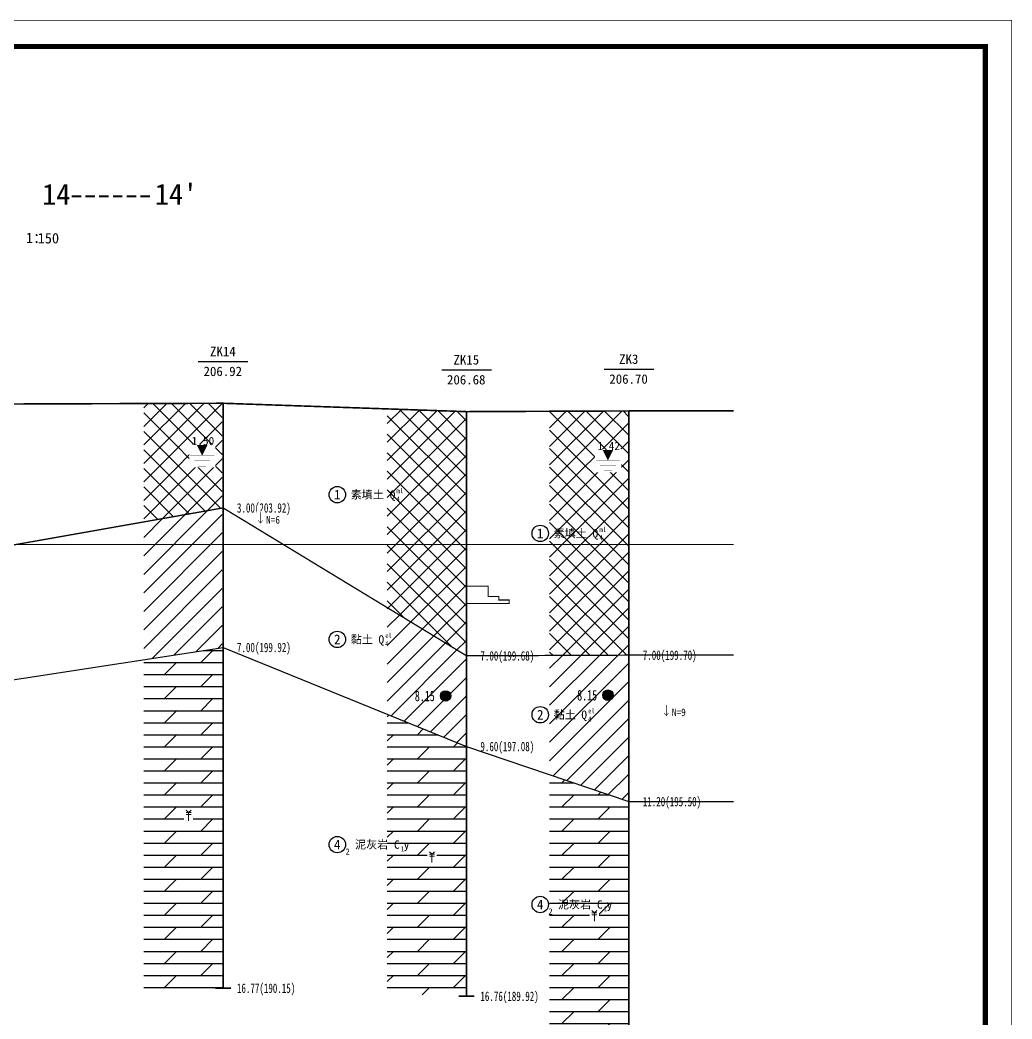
# Model space of a CAD drawing. Header units: millimetres. Extents: x -255 to 9196, y 129 to 426.
# Drawn here: x 5996.1 to 6185.6, y 235.5 to 426.4 of the extents above; entities that cross this region are included whole.
import ezdxf
from ezdxf.enums import TextEntityAlignment as Align

# ---------------------------------------------------------------- set-up
doc = ezdxf.new("R2010")
doc.units = ezdxf.units.MM
doc.linetypes.add('sx', pattern=[10, 5, 0, 5, 0])
for name, color, linetype in [('GiCAD_PouMian', 7, 'Continuous'), ('GICAD_QUYANG', 7, 'Continuous'), ('地质-原位曲线', 7, 'Continuous'), ('地质-图框', 7, 'Continuous'), ('地质-地层符号', 3, 'Continuous'), ('地质-地层线', 7, 'Continuous'), ('地质-地面线', 7, 'Continuous'), ('地质-填充花纹', 4, 'Continuous'), ('地质-文字', 7, 'Continuous'), ('地质-标贯', 7, 'Continuous'), ('地质-水位线', 5, 'Continuous'), ('地质-钻孔', 7, 'Continuous')]:
    doc.layers.add(name, color=color, linetype=linetype)
doc.layers.add('不打印', color=7, linetype='Continuous', plot=False)
doc.styles.add('LZ_FONTS_FS', font='simfang.ttf', dxfattribs={"width": 0.7})
doc.styles.add('LZ_PMT_LINE', font='', dxfattribs={"height": 2})
doc.styles.get("Standard").update_dxf_attribs({"font": 'simfang.ttf', "height": 2.5})
doc.styles.add('地下水位', font='', dxfattribs={"width": 0.7, "height": 1.58})
doc.styles.add('地层编号', font='', dxfattribs={"width": 0.7, "height": 1.85})
doc.styles.add('层底标注', font='', dxfattribs={"width": 0.7, "height": 1.8})
doc.styles.add('岩土名称', font='simfang.ttf', dxfattribs={"width": 0.7, "height": 1.55})
doc.styles.add('时代', font='', dxfattribs={"width": 0.7, "height": 1.6})
doc.styles.add('标贯动探', font='', dxfattribs={"width": 0.7, "height": 1.45})
doc.styles.add('钻孔标注', font='', dxfattribs={"width": 0.7, "height": 1.8})
doc.styles.get('LZ_PMT_LINE').set_extended_font_data('SimSun')
doc.styles.get('地下水位').set_extended_font_data('FangSong_GB2312')
doc.styles.get('地层编号').set_extended_font_data('FangSong_GB2312')
doc.styles.get('层底标注').set_extended_font_data('FangSong_GB2312')
doc.styles.get('时代').set_extended_font_data('FangSong_GB2312')
doc.styles.get('标贯动探').set_extended_font_data('FangSong_GB2312')
doc.styles.get('钻孔标注').set_extended_font_data('FangSong_GB2312')
doc.linetypes.add('bzhjcx', pattern='A,0.001,[2,XX1.shx,S=1,R=0,X=1,Y=0],-2', length=2.001)
doc.linetypes.add('swx', pattern='A,7,-1.5,["●",LZ_PMT_LINE,S=0.05,R=0,X=0,Y=0],-1.5', length=10)
pattern_1 = [(0, (0, 0), (0, 2.3), []), (45, (0, 0), (4e-16, 4.5999997), [3.252691, -6.5053825])]
pattern_2 = [(45, (0, 0), (-1.767767, 1.767767), []), (135, (0, 0), (-1.767767, -1.767767), [])]
pattern_3 = [(45, (0, 0), (-1.767767, 1.767767), [])]

# ---------------------------------------------------------------- blocks, each defined once
blk = doc.blocks.new('FHzhong.dwg')
at = {"color": 1, "lineweight": 0}
for p, q in [((1.06, 1.62), (0.57, 2.04)), ((1.06, 1.62), (1.53, 2.04)), ((0.57, 1.62), (1.53, 1.62)), ((0.57, 1.25), (1.53, 1.25)), ((1.05, 0), (1.05, 1.62))]:
    blk.add_line(p, q, dxfattribs=at)
blk = doc.blocks.new('WipeoutBlock')
blk.add_wipeout([(0, 0), (0, 1), (1, 1), (1, 0)])
blk = doc.blocks.new('gkqy_yuan.dwg不标1')
at = {"layer": 'GiCAD_PouMian'}
h = blk.add_hatch(color=1, dxfattribs=at)
edge = h.paths.add_edge_path()
edge.add_arc((0, 0), 1, 0, 360)
at = {"layer": 'GICAD_QUYANG', "color": 1}
blk.add_circle((0, 0), 1, dxfattribs=at)
blk = doc.blocks.new('gkbgfh')
at = {"linetype": 'Continuous'}
blk.add_wipeout([(-0.23, -0.2), (1.12, -0.2), (1.12, 2.33), (-0.23, 2.33)], dxfattribs=at).dxf.layer = '地质-标贯'
at = {"color": 1, "const_width": 0.1}
for points in [[(0.46, 2.13), (0.46, 0.08)], [(0.01, 0.61), (0.46, 0.08), (0.88, 0.64)]]:
    blk.add_lwpolyline(points, dxfattribs=at)
blk = doc.blocks.new('shuiweifh')
at = {"linetype": 'swx'}
blk.add_wipeout([(-2.47, -2.24), (2.54, -2.24), (2.54, 2.22), (-2.47, 2.22)], dxfattribs=at).dxf.layer = '地质-水位线'
at = {"color": 5}
blk.add_lwpolyline([(0, 0, 0, 2, 0), (0, 2, 2, 2, 0)], format="xyseb", dxfattribs=at)
for points, const_width in [([(-2.25, 0.02), (2.32, 0.02)], 0.075), ([(-1.5, -1), (1.5, -1)], 0.075), ([(-0.75, -2), (0.75, -2)], 0.05)]:
    blk.add_lwpolyline(points, dxfattribs=dict(at, const_width=const_width))

msp = doc.modelspace()

# ---------------------------------------------------------------- hatches: boundary and pattern name
at = {"layer": '地质-填充花纹', "linetype": 'Continuous'}
h = msp.add_hatch(dxfattribs=at)
h.set_pattern_fill('GKSTT', scale=0.5, style=0, pattern_type=2)
h.set_pattern_definition(pattern_2)
h.paths.add_polyline_path([(6034.72, 333.13), (6019.72, 330.48), (6019.72, 353.1), (6034.72, 353.16)])
h = msp.add_hatch(dxfattribs=at)
h.set_pattern_fill('GKSTT', scale=0.5, style=0, pattern_type=2)
h.set_pattern_definition(pattern_2)
h.paths.add_polyline_path([(6081.22, 351.56), (6081.22, 304.98), (6066.22, 314.1), (6066.22, 352.08)])
h = msp.add_hatch(dxfattribs=at)
h.set_pattern_fill('GKSTT', scale=0.5, style=0, pattern_type=2)
h.set_pattern_definition(pattern_2)
h.paths.add_polyline_path([(6112.24, 305.02), (6097.24, 304.96), (6097.24, 351.62), (6112.24, 351.69)])
h = msp.add_hatch(dxfattribs=at)
h.set_pattern_fill('GKNXT', scale=0.5, style=0, pattern_type=2)
h.set_pattern_definition(pattern_3)
h.paths.add_polyline_path([(6034.72, 306.47), (6019.72, 304.16), (6019.72, 330.48), (6034.72, 333.13)])
h = msp.add_hatch(dxfattribs=at)
h.set_pattern_fill('GKNXT', scale=0.5, style=0, pattern_type=2)
h.set_pattern_definition(pattern_3)
h.paths.add_polyline_path([(6081.22, 304.98), (6081.22, 287.62), (6066.22, 293.73), (6066.22, 314.1)])
h = msp.add_hatch(dxfattribs=at)
h.set_pattern_fill('GKNHY1', scale=0.5, style=0, pattern_type=2)
h.set_pattern_definition(pattern_1)
h.paths.add_polyline_path([(6034.72, 241.36), (6019.72, 241.36), (6019.72, 304.16), (6034.72, 306.47)])
h = msp.add_hatch(dxfattribs=at)
h.set_pattern_fill('GKNXT', scale=0.5, style=0, pattern_type=2)
h.set_pattern_definition(pattern_3)
h.paths.add_polyline_path([(6112.24, 277.07), (6097.24, 282.17), (6097.24, 304.96), (6112.24, 305.02)])
h = msp.add_hatch(dxfattribs=at)
h.set_pattern_fill('GKNHY1', scale=0.5, style=0, pattern_type=2)
h.set_pattern_definition(pattern_1)
h.paths.add_polyline_path([(6081.22, 287.62), (6081.22, 239.83), (6066.22, 240.32), (6066.22, 293.73)])
h = msp.add_hatch(dxfattribs=at)
h.set_pattern_fill('GKNHY1', scale=0.5, style=0, pattern_type=2)
h.set_pattern_definition(pattern_1)
h.paths.add_polyline_path([(6112.24, 277.07), (6112.24, 225.09), (6097.24, 232.25), (6097.24, 282.17)])

# ---------------------------------------------------------------- linework, layer by layer
at = {"lineweight": 40, "elevation": -12.5}
for points in [[(6005.99, 392.73), (6007.74, 392.73)], [(6008.61, 392.73), (6010.36, 392.73)], [(6011.23, 392.73), (6012.99, 392.73)], [(6013.86, 392.73), (6015.61, 392.73)], [(6016.48, 392.73), (6018.24, 392.73)], [(6019.11, 392.73), (6020.86, 392.73)]]:
    msp.add_lwpolyline(points, dxfattribs=at)
at = {"color": 6, "linetype": 'swx', "const_width": 0.2, "flags": 128}
msp.add_lwpolyline([(5841.59, 326.19), (6132.39, 326.19)], dxfattribs=at)
at = {"layer": '地质-原位曲线', "color": 3, "linetype": 'Continuous', "const_width": 0.2, "flags": 128}
msp.add_lwpolyline([(6081.52, 318.22), (6085.52, 318.22), (6085.52, 317.56), (6085.52, 316.89), (6085.52, 316.22), (6087.52, 316.22), (6087.52, 315.56), (6089.52, 315.56), (6089.52, 314.89), (6081.52, 314.89)], dxfattribs=at)
at = {"layer": '地质-地层符号', "color": 7, "linetype": 'Continuous'}
for centre in [(6056.69, 335.69), (6095.45, 328.29), (6056.69, 308.02), (6095.45, 293.62), (6056.69, 268.81), (6095.45, 257.36)]:
    msp.add_ellipse(centre, major_axis=(0, 1.57), ratio=1, dxfattribs=at)
at = {"layer": '地质-地层线', "color": 4, "const_width": 0.25, "flags": 128}
msp.add_lwpolyline([(5841.59, 310.42), (5861.59, 310.42), (5919.55, 312.76), (6034.87, 333.16), (6081.37, 304.89), (6112.39, 305.02), (6132.39, 305.02)], dxfattribs=at)
at = {"layer": '地质-地层线', "color": 4, "linetype": 'bzhjcx', "flags": 128}
msp.add_lwpolyline([(5841.59, 283.76), (5861.59, 283.76), (5919.55, 288.76), (6034.87, 306.49), (6081.37, 287.56), (6112.39, 277.02), (6132.39, 277.02)], dxfattribs=at)
at = {"layer": '地质-地面线', "color": 3, "linetype": 'Continuous', "const_width": 0.3}
msp.add_lwpolyline([(5841.59, 350.42), (5861.59, 350.42), (5919.55, 352.76), (6034.87, 353.16), (6081.37, 351.56), (6112.39, 351.69), (6132.39, 351.69)], dxfattribs=at)
at = {"layer": '地质-钻孔', "color": 7, "linetype": 'Continuous'}
for p, q in [((6030.14, 361.16), (6039.61, 361.16)), ((6076.64, 359.56), (6086.11, 359.56)), ((6107.65, 359.69), (6117.12, 359.69))]:
    msp.add_line(p, q, dxfattribs=at)
at = {"layer": '地质-钻孔', "color": 7, "linetype": 'sx', "const_width": 0.3, "flags": 128}
for points in [[(6034.87, 353.16), (6034.87, 241.36)], [(6081.37, 351.56), (6081.37, 239.82)], [(6112.39, 351.69), (6112.39, 225.02)]]:
    msp.add_lwpolyline(points, dxfattribs=at)
at = {"layer": '地质-钻孔', "color": 7, "linetype": 'Continuous', "const_width": 0.3, "flags": 128}
for points in [[(6033.37, 241.36), (6036.37, 241.36)], [(6079.87, 239.82), (6082.87, 239.82)]]:
    msp.add_lwpolyline(points, dxfattribs=at)

# ---------------------------------------------------------------- block references
at = {"layer": 'GICAD_QUYANG', "linetype": 'Continuous'}
for p in [(6077.37, 297.22), (6108.39, 297.36)]:
    msp.add_blockref('gkqy_yuan.dwg不标1', p, dxfattribs=at)

# ---------------------------------------------------------------- texts
at = {"style": 'LZ_FONTS_FS'}
for s, height, p in [("14'", 4, (6021.8, 391.1, -12.5)), ('1：', 2, (5997.21, 383.77, -12.5)), ('150', 2, (5999.46, 383.71, -12.5))]:
    msp.add_text(s, height=height, dxfattribs=at).set_placement(p)
msp.add_text('14', height=4, dxfattribs=at).set_placement((6005.73, 391.09, -12.5), align=Align.RIGHT)
at = {"layer": 'GICAD_QUYANG', "color": 1, "linetype": 'Continuous', "width": 0.7}
for p in [(6071.5, 296.22), (6102.51, 296.36)]:
    msp.add_text('8.15', height=2, dxfattribs=at).set_placement(p)
at = {"layer": '地质-地层符号', "color": 7, "linetype": 'Continuous'}
for s, height, style, p in [('1', 1.85, '地层编号', (6056.05, 334.77)), ('素填土', 1.55, '岩土名称', (6059.25, 334.92)), ('Q', 1.6, '时代', (6066.69, 334.89)), ('1', 1.85, '地层编号', (6094.81, 327.37)), ('素填土', 1.55, '岩土名称', (6098.01, 327.52)), ('Q', 1.6, '时代', (6105.44, 327.49)), ('2', 1.85, '地层编号', (6056.05, 307.1)), ('黏土', 1.55, '岩土名称', (6059.25, 307.25)), ('Q', 1.6, '时代', (6064.54, 307.22)), ('2', 1.85, '地层编号', (6094.81, 292.7)), ('黏土', 1.55, '岩土名称', (6098.01, 292.85)), ('Q', 1.6, '时代', (6103.3, 292.82)), ('4', 1.85, '地层编号', (6056.05, 267.88)), ('泥灰岩', 1.55, '岩土名称', (6060.08, 268.03)), ('C', 1.6, '时代', (6067.52, 268.01)), ('2', 1.2, '地层编号', (6058.25, 266.88)), ('y', 1.6, '时代', (6069.36, 268.01)), ('4', 1.85, '地层编号', (6094.81, 256.43)), ('2', 1.2, '地层编号', (6097.01, 255.43)), ('y', 1.6, '时代', (6108.12, 256.56))]:
    msp.add_text(s, height=height, dxfattribs=dict(at, style=style)).set_placement(p)
at = {"layer": '地质-地层符号', "color": 7, "linetype": 'Continuous', "style": '时代', "width": 0.8}
for s, p in [('ml', (6067.99, 335.96)), ('4', (6067.99, 334.39)), ('ml', (6106.75, 328.56)), ('4', (6106.75, 326.99)), ('4', (6065.85, 306.72)), ('el', (6065.85, 308.29)), ('el', (6104.61, 293.89)), ('4', (6104.61, 292.32)), ('1', (6068.83, 267.51)), ('1', (6107.58, 256.06))]:
    msp.add_text(s, height=0.96, dxfattribs=at).set_placement(p)
at = {"layer": '地质-文字', "color": 7, "linetype": 'Continuous', "style": '层底标注', "width": 0.7}
for s, p in [('3.00(203.92)', (6037.52, 332.26)), ('7.00(199.92)', (6037.52, 305.59)), ('7.00(199.68)', (6084.02, 303.99)), ('7.00(199.70)', (6115.04, 304.12)), ('9.60(197.08)', (6084.02, 286.66)), ('11.20(195.50)', (6115.04, 276.12)), ('16.77(190.15)', (6037.52, 240.46)), ('16.76(189.92)', (6084.02, 238.92))]:
    msp.add_text(s, height=1.8, dxfattribs=at).set_placement(p)
at = {"layer": '地质-标贯', "color": 6, "linetype": 'Continuous', "style": '标贯动探', "width": 0.9}
for s, p in [('N=6', (6043.07, 330.16)), ('N=9', (6120.59, 293.36))]:
    msp.add_text(s, height=1.45, dxfattribs=at).set_placement(p)
at = {"layer": '地质-钻孔', "color": 7, "linetype": 'Continuous', "style": '钻孔标注'}
for s, p in [('ZK14', (6032.38, 362.16)), ('ZK15', (6078.88, 360.56)), ('ZK3', (6110.52, 360.69)), ('206.92', (6031.14, 358.36)), ('206.68', (6077.64, 356.76)), ('206.70', (6108.65, 356.89))]:
    msp.add_text(s, height=1.8, dxfattribs=at).set_placement(p)

# ---------------------------------------------------------------- next in the draw order: block references
at = {"layer": '地质-填充花纹', "linetype": 'Continuous', "xscale": 1.762031016557375, "yscale": 2.838761826268114}
for p in [(6027.39, 272.94), (6073.89, 264.98), (6104.9, 253.75)]:
    msp.add_blockref('WipeoutBlock', p, dxfattribs=at)

# ---------------------------------------------------------------- next in the draw order: linework, layer by layer
at = {"layer": '不打印', "linetype": 'Continuous', "const_width": 0.15}
msp.add_lwpolyline([(5765.49, 129.34), (6185.49, 129.34), (6185.49, 426.34), (5765.49, 426.34), (5765.49, 129.34)], dxfattribs=at)
at = {"layer": '地质-图框', "linetype": 'Continuous', "const_width": 1}
msp.add_lwpolyline([(5770.49, 134.34), (6180.49, 134.34), (6180.49, 421.34), (5770.49, 421.34), (5770.49, 134.34), (6180.49, 134.34)], dxfattribs=at)

# ---------------------------------------------------------------- next in the draw order: block references
at = {"layer": '地质-填充花纹', "linetype": 'Continuous'}
for p in [(6027.22, 273.34), (6073.72, 265.37), (6104.74, 254.15)]:
    msp.add_blockref('FHzhong.dwg', p, dxfattribs=at)

# ---------------------------------------------------------------- next in the draw order: texts
at = {"layer": '地质-地层符号', "color": 7, "linetype": 'Continuous'}
for s, height, style, p in [('泥灰岩', 1.55, '岩土名称', (6098.84, 256.58)), ('C', 1.6, '时代', (6106.28, 256.56))]:
    msp.add_text(s, height=height, dxfattribs=dict(at, style=style)).set_placement(p)

# ---------------------------------------------------------------- next in the draw order: block references
at = {"layer": '地质-标贯', "color": 7, "linetype": 'Continuous'}
for p in [(6041.57, 330.16), (6119.09, 293.36)]:
    msp.add_blockref('gkbgfh', p, dxfattribs=at)
at = {"layer": '地质-水位线', "color": 7, "linetype": 'swx'}
for p in [(6030.87, 343.16), (6108.39, 342.22)]:
    msp.add_blockref('shuiweifh', p, dxfattribs=at)

# ---------------------------------------------------------------- next in the draw order: texts
at = {"layer": '地质-水位线', "color": 5, "linetype": 'swx', "style": '地下水位'}
for s, p in [('1.50', (6028.87, 345.16)), ('1.42', (6106.39, 344.22))]:
    msp.add_text(s, height=1.58, dxfattribs=at).set_placement(p)

doc.saveas('drawing.dxf')
